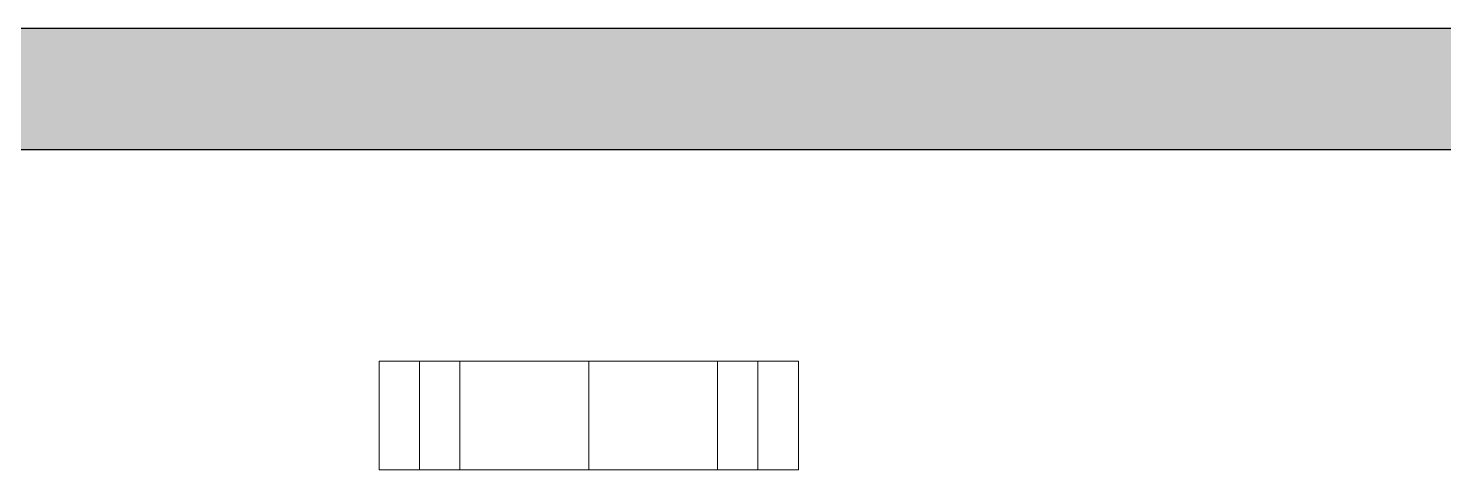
# Model space of a CAD drawing. Header units: inches. Extents: x -1176 to 1482, y -2527 to 978.
# Drawn here: x 136.4 to 416.6, y 751 to 838.5 of the extents above; entities that cross this region are included whole.
import ezdxf

# ---------------------------------------------------------------- set-up
doc = ezdxf.new("R2010")
doc.units = ezdxf.units.IN
doc.header["$MEASUREMENT"] = 0
for name, color, linetype, lineweight in [('A-GENM', 13, 'Continuous', 18), ('A-WALL', 113, 'Continuous', 18), ('A-WALL-PATT', 111, 'Continuous', 18)]:
    doc.layers.add(name, color=color, linetype=linetype, lineweight=lineweight)

# ---------------------------------------------------------------- blocks, each defined once
blk = doc.blocks.new('organ1 - organ-7059108-3rd Floor Power _ Signal')
at = {"layer": 'A-GENM', "lineweight": 9}
for p, q in [((205.86, 772.52), (213.86, 772.52)), ((205.86, 772.52), (205.86, 751.01)), ((213.86, 772.52), (221.86, 772.52)), ((213.86, 772.52), (213.86, 751.01)), ((221.86, 772.52), (247.36, 772.52)), ((221.86, 772.52), (221.86, 751.01)), ((247.36, 772.52), (272.86, 772.52)), ((247.36, 772.52), (247.36, 751.01)), ((272.86, 772.52), (280.86, 772.52)), ((272.86, 772.52), (272.86, 751.01)), ((280.86, 772.52), (288.86, 772.52)), ((280.86, 772.52), (280.86, 751.01)), ((288.86, 772.52), (288.86, 751.01)), ((213.86, 751.01), (205.86, 751.01)), ((221.86, 751.01), (213.86, 751.01)), ((247.36, 751.01), (221.86, 751.01)), ((272.86, 751.01), (247.36, 751.01)), ((280.86, 751.01), (272.86, 751.01)), ((288.86, 751.01), (280.86, 751.01))]:
    blk.add_line(p, q, dxfattribs=at)

msp = doc.modelspace()

# ---------------------------------------------------------------- hatches: boundary and pattern name
at = {"layer": 'A-WALL-PATT', "lineweight": 9}
msp.add_hatch(color=7, dxfattribs=at).paths.add_polyline_path([(480.78, 814.52), (480.78, 838.52), (1.72, 838.52), (1.72, 814.52), (469.68, 814.52)], flags=0)

# ---------------------------------------------------------------- linework, layer by layer
at = {"layer": 'A-WALL', "color": 8, "lineweight": 30}
for p, q in [((1.72, 838.52), (480.78, 838.52)), ((18.22, 814.52), (464.28, 814.52))]:
    msp.add_line(p, q, dxfattribs=at)

# ---------------------------------------------------------------- block references
at = {"layer": 'A-GENM', "lineweight": 9}
msp.add_blockref('organ1 - organ-7059108-3rd Floor Power _ Signal', (0, 0), dxfattribs=at)

doc.saveas('drawing.dxf')
